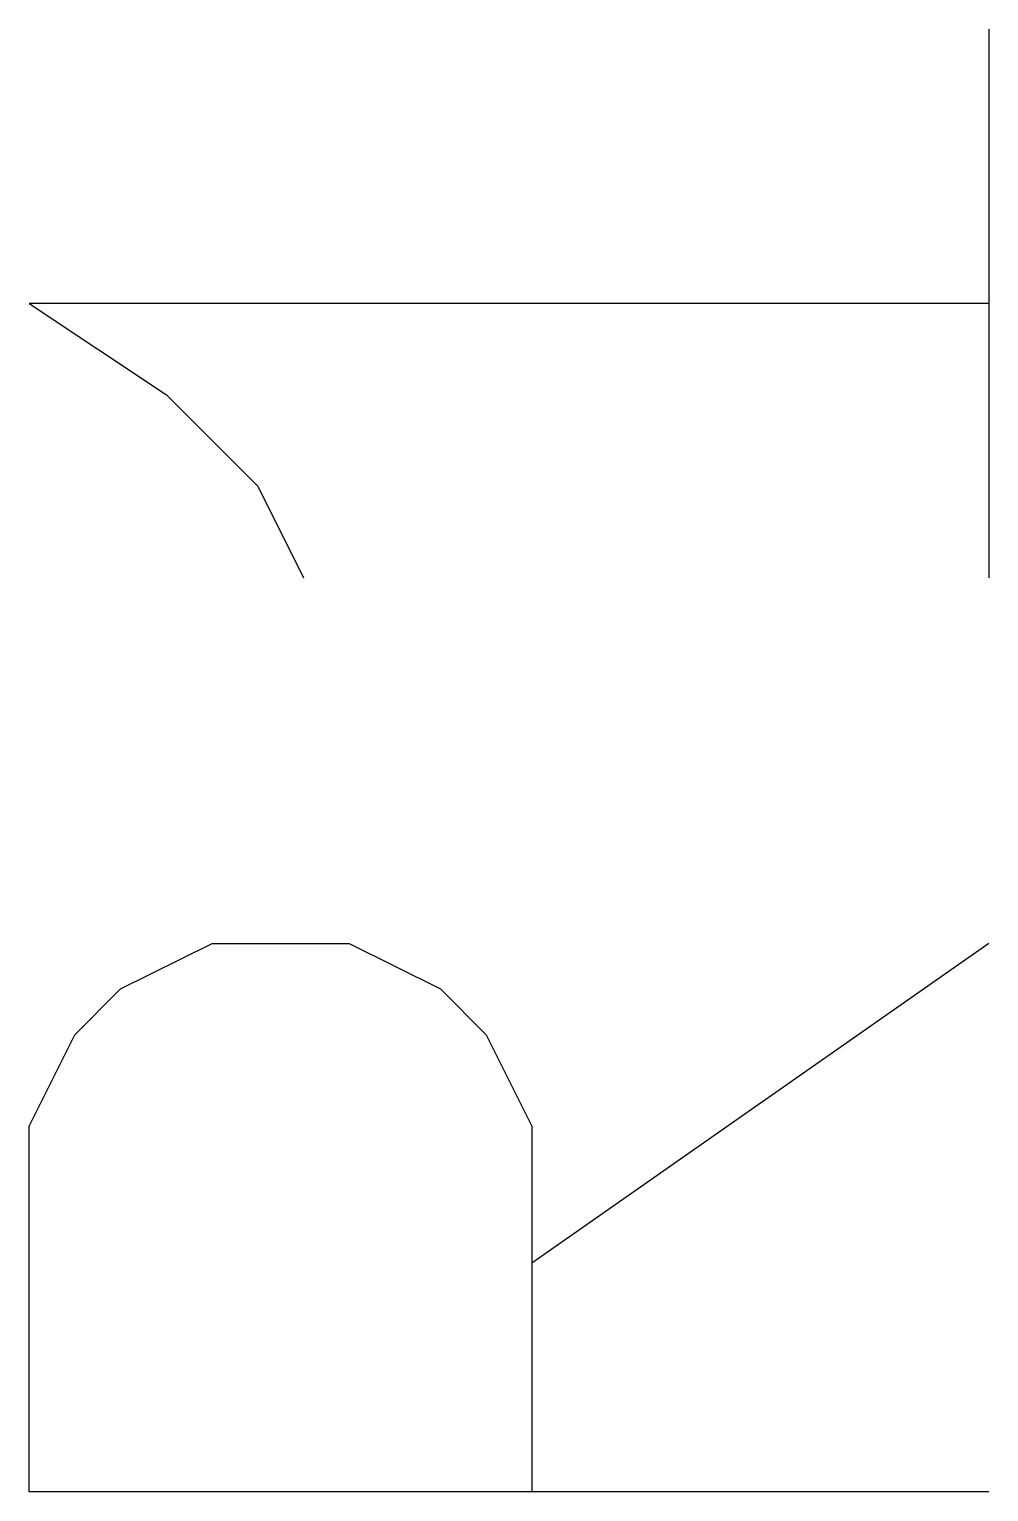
# Model space of a CAD drawing. Extents: x 0.4 to 11.3, y -16.1 to -0.4.
# Drawn here: x 2.6828 to 2.7328, y -11.0869 to -11.0107 of the extents above; entities that cross this region are included whole.
import ezdxf

# ---------------------------------------------------------------- set-up
doc = ezdxf.new("R2010")
doc.units = 0
doc.header["$MEASUREMENT"] = 0
doc.layers.add('CYAN2', color=4, linetype='CONTINUOUS')

msp = doc.modelspace()

# ---------------------------------------------------------------- linework, layer by layer
at = {"layer": 'CYAN2', "linetype": 'CONTINUOUS'}
for p, q in [((2.732799, -11.010709), (2.732799, -11.03928)), ((2.732799, -11.024996), (2.682799, -11.024996)), ((2.682799, -11.024996), (2.689945, -11.029756)), ((2.689945, -11.029756), (2.694705, -11.03452)), ((2.694705, -11.03452), (2.697087, -11.03928)), ((2.687563, -11.060709), (2.692323, -11.058331)), ((2.692323, -11.058331), (2.699469, -11.058331)), ((2.699469, -11.058331), (2.704228, -11.060709)), ((2.732799, -11.058331), (2.708992, -11.074996)), ((2.685181, -11.063091), (2.687563, -11.060709)), ((2.704228, -11.060709), (2.70661, -11.063091)), ((2.682799, -11.067854), (2.685181, -11.063091)), ((2.70661, -11.063091), (2.708992, -11.067854)), ((2.682799, -11.086902), (2.682799, -11.067854)), ((2.708992, -11.067854), (2.708992, -11.086902)), ((2.732799, -11.086902), (2.682799, -11.086902))]:
    msp.add_line(p, q, dxfattribs=at)

doc.saveas('drawing.dxf')
